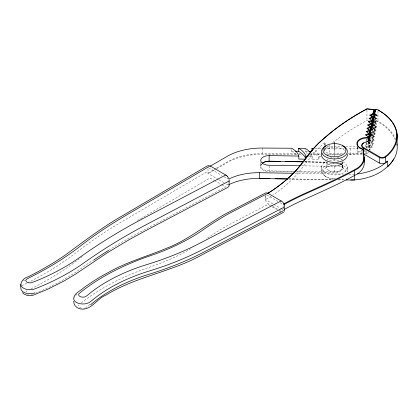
<?xml version="1.0" encoding="UTF-8"?>
<svg xmlns="http://www.w3.org/2000/svg" width="418" height="418" viewBox="0 0 418 418"><rect width="100%" height="100%" fill="white"/><g stroke="black" fill="none" stroke-linecap="round" stroke-linejoin="round"><path stroke-width="0.31" stroke-dasharray="2.09 1.57" d="M366.246 143.008L366.246 146.875L369.068 145.605L369.157 145.208L366.952 143.578L369.778 142.308L369.862 141.916M369.329 141.592L369.198 148.447L369.705 150.031M375.056 123.749L375.547 121.481M357.876 146.854L357.306 149.351A10.931 6.312 0 0 0 362.495 154.195M261.501 164.169L260.696 166.129L260.712 162.294M325.356 145.208L325.356 142.235C313.725 151.196 306.054 163.731 296.649 174.734A192.061 110.885 0 0 1 273.236 194.898M342.525 153.307L329.729 153.223A4.974 2.874 0 0 1 325.188 151.776A4.974 2.874 0 0 1 325.356 148.782L326.74 147.564A270.697 156.285 0 0 1 329.666 145.114M89.969 304.367L85.727 307.711M26.966 290.823L26.355 291.304A4.128 2.383 0 0 0 25.968 291.837M75.559 295.463L77.434 294.037M137.47 220.579L210.014 177.964L213.927 180.221M206.56 171.976L121.633 221.874A502.373 290.04 0 0 0 76.572 252.294A332.253 191.825 0 0 1 27.839 282.699M215.913 168.485L207.992 173.057L208.091 173.376L208.316 173.616L216.237 169.044M216.477 168.156L227.225 161.954A48.608 28.063 0 0 1 262.243 153.667L296.655 153.887M216.801 168.72L227.544 162.518A48.159 27.807 0 0 1 262.248 154.305L296.649 154.524M23.371 280.906L25.049 280.081M26.726 283.252L23.371 284.893A9.05 5.225 0 0 0 22.065 285.917M374.716 127.547L376.414 126.785L376.414 119.929M374.523 128.347L377.057 127.208L375.16 125.802M374.005 130.844L375.704 130.082L375.704 121.356M374.319 131.414L376.346 130.5L373.979 128.749M373.3 134.136L374.993 133.379L374.993 126.518M373.614 134.706L375.636 133.797L374.115 132.725M374.282 129.188L374.282 136.67L371.461 137.94L371.461 136.696M370.74 139.962L370.75 141.237L373.577 139.967L373.577 131.242M372.866 136.404L372.866 143.264L370.04 144.534L370.04 140.793M369.329 147.826L372.156 146.556L372.156 135.338M35.52 293.17L36.727 292.684A219.769 126.884 0 0 0 80.026 269.171A619.33 357.568 0 0 1 92.806 260.357M31.366 294.711L32.499 294.376M364.219 153.704L366.696 153.155A6.756 3.903 0 0 0 368.551 152.084M365.645 154.101L366.941 153.756A7.226 4.17 0 0 0 368.932 152.607M358.529 148.348L347.431 148.594M362.322 153.787L348.048 154.211M362.401 154.425L348.042 154.848M327.106 146.321A4.974 2.874 0 0 0 329.729 146.676L333.569 146.702M334.207 146.708L342.525 146.76M345.723 146.781L357.238 146.854M315.193 148.39L321.641 148.432M324.222 148.447L344.207 148.573M291.639 149.44L291.639 151.232L294.147 151.248M305.077 148.327L305.077 151.321L307.585 151.337M348.283 153.343L357.876 153.401A10.079 5.821 0 0 1 362.134 150.417M298.536 153.897L300.317 153.908M306.378 153.944L307.679 153.955M310.287 153.97L320.705 154.038M326.562 154.075L341.537 154.169M299.126 154.54L301.503 154.555M309.628 154.603L320.7 154.676M328.511 154.723L340.884 154.801M308.39 156.222L312.236 156.285L312.236 159.279L319.033 159.389L319.033 156.4A23.93 13.815 0 0 0 314.582 150.093M319.033 156.4L322.247 156.452M304.685 161.771L327.325 162.147M304.696 161.881L327.357 162.257M304.691 161.965L327.341 162.336M301.451 165.805L334.442 166.348A8.397 4.849 0 0 0 342.838 161.5L342.838 167.111C342.797 164.828 339.698 163.109 337.164 162.743M261.501 163.987A8.397 4.849 0 0 0 269.114 170.884L294.34 171.302M296.926 171.343L334.442 171.96A8.397 4.849 0 0 0 342.556 168.365A8.397 4.849 0 0 0 338.643 162.916M293.028 171.918L266.82 171.349A8.862 5.115 0 0 1 261.083 164.248M295.62 171.96L336.736 172.425A8.862 5.115 0 0 0 343.225 168.156A8.862 5.115 0 0 0 338.873 163.057M294.7 173.303L343.591 174.107M348.805 174.191L354.673 174.29M288.828 178.925L333.13 179.656M338.345 179.74L343.554 179.829M288.828 179.003L333.146 179.735M338.361 179.824L343.575 179.907M376.284 120.922L377.976 121.121A63.353 36.58 0 0 1 395.961 140.129M376.095 121.544L377.741 121.737L382.878 124.992A62.893 36.314 0 0 1 395.512 140.558M332.681 142.695A270.697 156.285 0 0 1 366.952 120.504L368.786 120.718M291.639 151.232L292.454 151.692A23.779 13.731 0 0 1 296.305 154.759M305.077 151.321L305.892 151.791A24.103 13.914 0 0 1 308.395 153.589M266.809 194.96L277.991 201.413M280.227 202.709L283.023 204.318L283.347 204.883M265.362 195.133L265.362 199.548L273.231 204.094M273.79 204.418L280.535 208.31M281.1 208.634L283.347 209.93L283.347 207.406M208.545 167.764L221.801 175.419M224.011 176.694L227.878 178.925M272.149 206.084L267.473 203.263A4.426 2.555 60 0 1 265.258 199.428L265.148 195.274M272.698 206.403L279.292 210.207M279.841 210.526L280.938 211.158M270.153 205.682L267.943 204.407L227.805 225.349A355.436 205.212 0 0 0 206.111 238.944M272.358 206.952L276.773 209.502M278.978 210.776L280.635 211.733M218.494 179.494L207.992 173.428L207.992 167.446M219.058 179.818L224.147 182.755M226.41 184.061L228.432 185.231M214.486 180.545L221.19 184.416M221.749 184.735L225.663 186.998L143.055 230.496A619.33 357.568 0 0 0 109.234 249.812M324.216 175.523L325.345 176.271M375.092 125.808L376.602 127.067L375.249 126.064M373.645 128.692L375.892 130.359L375.704 130.082M372.934 131.989L375.181 133.655L374.993 133.379M373.034 135.688L374.925 137.094L371.853 138.635L374.22 140.385L371.142 141.927L373.509 143.682L370.432 145.224L372.799 146.979L369.763 148.343L370.024 149.503A7.226 4.17 0 0 1 370.155 150.308M372.224 135.28L374.471 136.947L374.282 136.67M366.246 146.875L368.446 148.505L368.446 142.063M373.577 139.967C373.943 140.505 370.296 138.557 371.372 137.088M372.866 143.264C372.913 143.808 369.214 141.378 370.667 139.758M372.156 146.556C370.102 146.76 369.162 143.468 369.956 141.185M377.976 111.146L377.976 121.121M375.704 118.858L375.704 120.729M374.993 122.155L374.993 124.026M374.282 126.696L374.282 128.566M372.866 132.041L372.866 133.912M370.75 139.988L370.75 141.237M369.69 141.833L369.69 149.937A6.756 3.903 0 0 0 369.198 148.447L369.157 141.347M369.068 141.739L369.068 145.605M368.211 141.869L368.211 148.954M366.952 110.195L366.952 120.504M366.952 139.069L366.952 140.359M366.696 142.559L366.696 147.544L365.478 147.873L365.478 142.261M366.696 151.285L366.696 153.155M366.246 139.142L366.246 142.366M365.478 150.365L365.478 153.479M364.219 149.963L364.219 151.833M361.57 149.884L361.57 151.128M357.876 147.449L357.876 153.401M357.285 146.613L357.306 149.351M350.655 148.615L350.655 154.226M347.233 166.5L347.238 171.939A12.906 7.451 0 0 0 335.168 163.537A12.906 7.451 0 0 0 321.541 171.098A12.906 7.451 0 0 0 335.591 178.397M342.154 162.1L342.154 167.487M334.442 151.154L334.442 161.641M334.442 166.348L334.442 171.96M329.729 146.676L329.729 153.223M326.73 162.1L326.73 167.487M325.356 147.591L325.356 148.782M324.54 143.719L324.54 145.506M324.54 148.479L324.54 150.266M321.646 166.526L321.651 171.96M283.347 205.515L283.347 206.774M269.114 165.894L269.114 170.884M262.243 148.056L262.243 153.667M28.419 294.69A4.128 2.383 0 0 1 27.536 294.408M31.042 288.817A337.044 194.589 0 0 0 80.475 257.979A497.692 287.338 0 0 1 82.445 256.459M309.759 154.911A24.103 13.914 0 0 1 312.236 159.279M312.899 151.912A23.93 13.815 0 0 1 319.033 159.389M362.73 153.38A6.369 3.678 0 0 1 361.978 149.963M310.861 153.317A24.103 13.914 0 0 1 312.236 156.285M341.715 159.075A8.397 4.849 0 0 1 342.332 159.843M271.125 196.308A62.972 36.356 0 0 1 265.362 199.548M325.188 145.229A4.974 2.874 0 0 1 325.356 142.235M84.786 308.066A4.295 2.482 0 0 1 83.699 308.265M81.447 308.155A4.295 2.482 0 0 1 78.945 304.905M81.322 302.909A229.696 132.616 0 0 1 150.386 266.877L155.35 265.143A201.011 116.052 0 0 0 191.925 248.167M324.19 150.433A12.906 7.451 0 0 1 334.985 147.512M336.103 147.57A12.906 7.451 0 0 1 344.667 150.412M341.887 162.654A7.712 4.452 0 0 1 333.433 165.915A7.712 4.452 0 0 1 326.73 161.5M326.991 160.35A7.712 4.452 0 0 1 328.987 158.354M330.586 157.643A7.712 4.452 0 0 1 331.803 157.32M337.075 157.32A7.712 4.452 0 0 1 341.689 159.979M334.16 178.852A11.485 6.631 0 0 1 322.978 171.829A11.485 6.631 0 0 1 335.523 165.622A11.485 6.631 0 0 1 345.827 173.078M342.802 161.813A12.906 7.451 0 0 1 343.815 172.603A12.906 7.451 0 0 1 325.094 172.624A12.906 7.451 0 0 1 326.045 161.829M329.483 160.606A12.906 7.451 0 0 1 339.359 160.601M328.987 170.633A7.712 4.452 0 0 0 341.887 168.637A7.712 4.452 0 0 0 332.446 163.187A7.712 4.452 0 0 0 328.987 170.633"/><path stroke-width="0.63" d="M372.793 123.017L372.934 119.961L376.346 118.534C373.849 116.058 372.955 116.251 373.504 119.72M35.018 292.814A9.05 5.225 0 0 1 25.597 293.065A9.05 5.225 0 0 1 20.9 288.342C19.641 283.043 22.948 277.996 28.22 276.789C41.074 270.352 53.546 263.131 65.396 254.985C84.044 241.254 102.462 227.099 122.657 215.641L206.283 166.495L208.378 165.497L209.293 165.575M368.211 141.227L367.965 136.613L368.446 136.911L368.446 140.777M369.068 140.448L369.068 134.011L368.676 133.316L369.157 133.614L369.157 136.838M369.778 136.508L369.778 130.714L367.02 128.269L370.097 126.727L367.73 124.972L370.803 123.43L371.283 123.728L371.283 127.594M371.905 126.628L371.905 120.828L371.513 120.138L371.994 120.436L371.994 123.655M372.616 123.331L372.616 117.531L369.857 115.086L372.893 113.722L373.781 109.6L367.093 108.821L361.675 111.805A270.242 156.024 0 0 0 322.884 139.471C312.492 147.878 305.788 159.519 297.057 169.436A192.515 111.146 0 0 1 272.536 190.357A63.311 36.554 0 0 1 267.478 193.393M369.198 140.97L369.329 136.608L372.799 135.009L370.473 133.081L373.509 131.712L371.179 129.784L374.22 128.42L371.889 126.487L374.925 125.123L372.6 123.195M369.956 136.2L370.04 133.311L370.04 136.43M370.667 132.903L370.75 130.014L370.75 133.133M371.372 129.606L371.461 126.722L374.282 125.452L372.083 123.817L372.083 126.314M376.284 109.699L375.15 109.568L374.209 113.936L374.209 117.05M369.763 136.373L370.024 137.532A7.226 4.17 0 0 1 366.941 141.786L364.804 142.386A5.909 3.412 0 0 0 363.106 147.246L380.009 157.043A3.762 2.174 0 0 0 384.56 157.001L387.282 154.942A62.893 36.314 0 0 0 382.878 113.022L377.741 109.767L375.547 109.511L374.69 113.482L374.209 113.936L376.414 115.567L377.057 115.237L374.69 113.482M373.269 120.076C380.129 123.357 370.698 121.711 373.311 119.898M373.979 116.779L373.645 116.669L373.504 117.228L375.704 118.858L376.346 118.534M73.934 297.031C75.376 292.668 80.308 291.022 83.37 288.065C91.918 281.816 100.973 276.293 110.347 271.381C128.566 261.344 148.709 255.842 167.775 247.78C188.701 239.504 205.949 224.806 225.422 213.911L265.498 193.006L267.233 192.834M283.702 212.229L202.772 254.384C172.169 271.883 136.075 276.455 106.067 295.051C97.075 298.4 91.093 310.778 80.596 308.954C76.896 308.411 73.401 305.171 73.767 301.232M377.976 109.897A63.353 36.58 0 0 1 387.669 155.459L384.842 157.581A4.222 2.435 0 0 1 379.278 157.403L363.394 148.228A6.369 3.678 0 0 1 363.728 142.893M396.954 144.032A63.353 36.58 0 0 1 387.669 166.677L387.669 161.071L384.842 163.192A4.222 2.435 0 0 1 379.278 163.01L363.451 153.876M387.669 161.071L383.092 164.713A46.341 26.752 0 0 1 357.421 173.977M383.238 170.131L387.282 166.913A62.893 36.314 0 0 0 393.772 158.803M367.093 108.821L366.952 108.905A270.697 156.285 0 0 0 322.497 139.701C312.094 148.118 305.386 159.76 296.649 169.687A192.061 110.885 0 0 1 272.191 190.561A62.972 36.356 0 0 1 267.755 193.257M210.014 165.993L125.128 215.866A497.692 287.338 0 0 0 80.475 246.014A337.044 194.589 0 0 1 30.483 277.129L26.355 279.334A4.128 2.383 0 0 0 26.799 282.045A4.128 2.383 0 0 0 31.366 282.74L36.727 280.713A219.769 126.884 0 0 0 80.026 257.206A619.33 357.568 0 0 1 143.055 218.525L225.663 175.027M210.254 166.139L227.225 156.342A48.608 28.063 0 0 1 262.243 148.056L291.639 148.244L292.454 148.703A23.779 13.731 0 0 1 298.807 156.066L298.807 159.059L305.192 159.164M229.116 181.01L146.368 224.591A614.664 354.872 0 0 0 83.799 262.99A224.565 129.653 0 0 1 35.018 288.822A9.05 5.225 0 0 1 25.597 289.078A9.05 5.225 0 0 1 20.9 284.355M281.183 200.891L200.473 242.905A268.204 154.843 0 0 1 146.828 264.584L140.908 266.491A166.897 96.354 0 0 0 90.434 292.825L86.719 295.892L84.786 296.905A4.295 2.482 0 0 1 80 296.477A4.295 2.482 0 0 1 78.945 293.75L81.327 291.754A229.696 132.616 0 0 1 150.386 255.717L155.35 253.982A201.011 116.052 0 0 0 203.691 229.461A355.436 205.212 0 0 1 227.805 214.188L267.943 193.247L282.317 201.669A4.426 2.555 60 0 1 284.527 205.504L284.527 210.552A4.426 2.555 60 0 1 284.219 211.242M283.843 204.611A301.232 173.914 0 0 1 308.395 192.552C325.079 185.007 341.903 177.587 357.86 168.59A28.764 16.605 0 0 0 364.167 157.105L363.31 149.404A10.931 6.312 0 0 1 357.306 144.299L357.479 142.616A10.079 5.821 0 0 1 368.211 138.003L368.446 136.911L365.604 134.857L368.639 133.494M284.339 209.387A301.232 173.914 0 0 1 308.395 197.604C325.079 190.054 341.903 182.635 357.86 173.642A28.764 16.605 0 0 0 364.167 162.153L364.167 157.105M283.723 207.406L203.723 248.997A272.865 157.539 0 0 1 149.184 271.047A162.006 93.533 0 0 0 90.57 301.624L88.966 302.689A9.222 5.324 0 0 1 77.915 303.128A9.222 5.324 0 0 1 74.101 297.125M283.723 210.583L203.723 252.179A272.865 157.539 0 0 1 149.184 274.224A162.006 93.533 0 0 0 90.57 304.8M369.857 115.086L370.5 115.509L373.326 114.239L374.288 109.762L373.781 109.6M371.477 120.311L368.441 121.68L369.084 122.098L371.905 120.828L371.994 120.436L369.146 118.383L372.187 117.019M377.057 115.237L373.587 116.836L373.587 119.95M375.636 121.826L372.166 123.425L372.166 126.544M367.73 124.972L368.373 125.395L371.2 124.125L371.283 123.728L368.441 121.68M367.02 128.269L367.662 128.687L370.489 127.417L370.573 127.025L368.373 125.395M365.604 134.857L366.246 135.28L369.068 134.011L369.157 133.614L366.309 131.565L369.35 130.197M371.336 129.752L373.577 128.744L371.372 127.114M359.793 148.296L361.69 148.207M305.584 158.427A23.779 13.731 0 0 0 298.536 151.279L298.536 148.285L305.077 148.327L305.892 148.798A24.103 13.914 0 0 1 310.344 152.607M311.969 150.762L311.969 148.369L313.908 148.385M295.401 151.259L298.536 151.279M308.839 151.342L311.347 151.358M367.803 137.36L366.722 137.355A10.539 6.087 0 0 0 357.029 142.193L356.847 143.944A11.39 6.578 0 0 0 362.254 148.996L363.31 149.404L363.31 150.668M300.161 165.784L269.114 165.272A8.397 4.849 0 0 1 260.712 160.423A8.397 4.849 0 0 1 269.114 155.574L298.807 156.066M298.536 148.285A23.779 13.731 0 0 1 305.83 156.18L307.752 156.212M262.232 163.255A8.397 4.849 0 0 1 269.114 161.186L303.395 161.75M280.744 161.489L266.82 161.468A8.862 5.115 0 0 0 262.849 162.79M285.275 161.562L303.4 161.86M228.965 178.977A44.851 25.895 0 0 1 259.5 172.718L293.394 173.277M269.929 178.611L259.505 178.439A45.327 26.167 0 0 0 248.752 179.003M275.143 178.7L287.521 178.904M350.723 179.944L357.317 179.703A45.881 26.486 0 0 0 364.71 178.329M259.505 178.523L287.527 178.982M346.177 179.954L354.652 180.09M367.563 108.978L374.288 109.762L374.288 116.847M210.249 165.972L226.791 175.675M372.224 116.841L372.699 117.139L372.699 122.939M370.097 126.727L370.573 127.025L370.573 132.819M369.387 130.024L369.862 130.322L369.862 132.898M369.146 118.383L369.789 118.801L372.616 117.531L372.699 117.139L370.5 115.509M366.309 131.565L366.952 131.983L369.778 130.714L369.862 130.322L367.662 128.687M369.956 133.703L372.156 135.338M22.431 292.631L24.145 294.147L27.128 295.385L29.051 295.709L32.562 295.432L47.532 289.329L64.106 280.974L75.553 274.114L107.609 252.592L128.801 239.901L145.396 230.793L228.103 187.238L229.132 185.749L229.132 179.75M227.57 176.495L228.792 178.601M226.76 175.638L227.585 176.511M372.893 113.722L373.326 114.239L373.326 120.034M370.766 123.608L371.2 124.125L371.2 129.92M370.055 126.905L370.489 127.417L370.489 133.217M362.866 149.195L363.712 156.74A28.309 16.344 0 0 1 357.505 168.052C341.569 177.023 324.776 184.437 308.118 191.972A301.739 174.207 0 0 0 283.519 204.047M363.879 159.587L364.167 162.153M370.667 130.411L370.688 132.955M397.1 133.938L397.1 145.156M385.621 157.043L385.621 162.654M379.278 157.403L379.278 163.01M375.15 109.568L375.15 112.061M372.877 120.128L372.877 123.247M371.994 114.835L371.994 116.768M363.394 148.228L363.451 150.757M357.306 144.299L357.306 145.563M354.673 175.534L354.673 179.902M354.589 170.575L354.589 175.623M334.442 142.104L334.442 150.511M305.83 156.18L305.83 158.574M269.114 155.574L269.114 161.186M259.5 172.718L259.5 178.329M93.527 260.21A614.664 354.872 0 0 1 108.659 250.33M228.651 184.766A45.327 26.167 0 0 1 229.754 184.239M230.318 183.977A45.327 26.167 0 0 1 248.198 179.076M311.969 148.369A23.93 13.815 0 0 1 312.899 148.918M382.731 170.534A45.881 26.486 0 0 1 375.333 174.74M374.784 174.985A45.881 26.486 0 0 1 368.352 177.342M367.735 177.53A45.881 26.486 0 0 1 365.222 178.209M369.198 137.229A6.756 3.903 0 0 1 366.696 141.932M347.233 153.97A12.906 7.451 0 0 1 333.621 162.388A12.906 7.451 0 0 1 321.97 153.04M342.802 145.788A12.906 7.451 0 0 1 343.815 156.583A12.906 7.451 0 0 1 325.094 156.604A12.906 7.451 0 0 1 326.045 145.809M327.466 155.486A11.485 6.631 0 0 0 345.827 151.07A11.485 6.631 0 0 0 330.027 144.095A11.485 6.631 0 0 0 327.466 155.486"/></g></svg>
